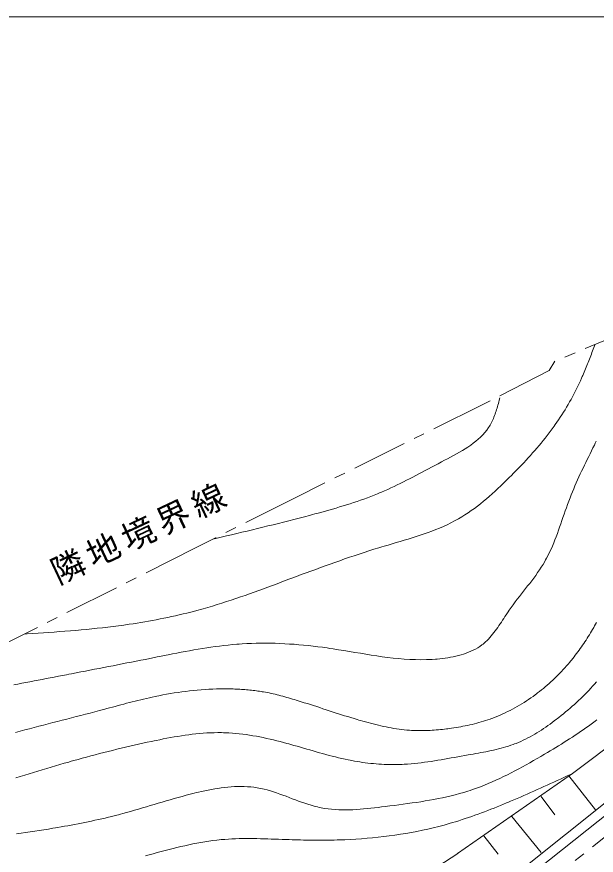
# Model space of a CAD drawing. Units: millimetres, scale not verified. Extents: x -273834 to 283729, y -197114 to 193886.
# Drawn here: x -133026 to -80605, y 118054 to 193886 of the extents above; entities that cross this region are included whole.
import ezdxf

# ---------------------------------------------------------------- set-up
doc = ezdxf.new("R2010")
doc.units = ezdxf.units.MM
doc.header["$LTSCALE"] = 1000
doc.linetypes.add('CHAIN1', pattern=[8, 5, -1, 1, -1])
doc.linetypes.add('CHAIN2', pattern=[12, 9, -1, 1, -1])
for name, color, linetype, lineweight in [('2-1_道路', 7, 'Continuous', 5), ('2-2_ｸﾞﾗﾝﾄﾞ', 3, 'Continuous', 5), ('2-3_敷地境界', 2, 'CHAIN1', 5), ('2-4_法', 7, 'Continuous', 5), ('2-5_法-2', 4, 'Continuous', 5)]:
    doc.layers.add(name, color=color, linetype=linetype, lineweight=lineweight)
doc.styles.add('ＭＳ ゴシック', font='')
doc.styles.get('ＭＳ ゴシック').set_extended_font_data('MS Gothic')

msp = doc.modelspace()

# ---------------------------------------------------------------- linework, layer by layer
at = {"layer": '2-1_道路', "color": 4, "linetype": 'CHAIN2'}
msp.add_line((-45715, 146810), (-126898, 82294), dxfattribs=at)
at = {"layer": '2-1_道路', "color": 3}
msp.add_lwpolyline([(-53867, 142248), (-127832, 83468), (-167617, 51457)], dxfattribs=at)
at = {"layer": '2-2_ｸﾞﾗﾝﾄﾞ'}
msp.add_line((-273834, 193886), (283729, 193886), dxfattribs=at)
at = {"layer": '2-3_敷地境界'}
msp.add_lwpolyline([(-26845, 165396), (-40025, 181090), (-84362, 162725), (-84869, 161902), (-90814, 158846), (-107848, 150386), (-116865, 145841), (-145903, 131255), (-162463, 124953), (-174830, 120874)], dxfattribs=at)
at = {"layer": '2-4_法'}
for p, q in [((-199032, 27857), (-54800, 142702)), ((-93146, 118210), (-82767, 125440))]:
    msp.add_line(p, q, dxfattribs=at)
for points in [[(-64804, 141408), (-73695, 132628), (-78130, 128907), (-82767, 125440)], [(-93129, 118215), (-103633, 111409), (-109020, 107430), (-111705, 104414), (-111928, 103736), (-124262, 91483), (-130414, 87101), (-132312, 86410), (-132456, 86389), (-132705, 86351), (-132954, 86313), (-133202, 86274)]]:
    msp.add_lwpolyline(points, dxfattribs=at)
at = {"layer": '2-5_法-2'}
for p, q in [((-80658, 122172), (-83079, 125223)), ((-84361, 121708), (-85601, 123362)), ((-85577, 118304), (-88254, 121548)), ((-89466, 118152), (-90785, 119818))]:
    msp.add_line(p, q, dxfattribs=at)
for points in [[(-82267, 160482), (-82151, 160725), (-82037, 160970), (-81926, 161215), (-81863, 161358), (-81825, 161443), (-81762, 161591), (-81699, 161739), (-81636, 161887), (-81575, 162036), (-81514, 162184), (-81454, 162333), (-81395, 162483), (-81336, 162632), (-81277, 162782), (-81219, 162931), (-81162, 163081), (-81105, 163231), (-81048, 163382), (-80991, 163532), (-80935, 163682), (-80879, 163833), (-80822, 163983), (-80766, 164134), (-80734, 164221)], [(-88745, 151937), (-88497, 152183), (-88251, 152431), (-88109, 152575), (-87987, 152698), (-87779, 152912), (-87571, 153126), (-87365, 153342), (-87161, 153558), (-86958, 153775), (-86756, 153993), (-86557, 154212), (-86359, 154433), (-86163, 154655), (-85969, 154878), (-85777, 155103), (-85587, 155330), (-85400, 155558), (-85215, 155789), (-85032, 156021), (-84852, 156255), (-84675, 156491), (-84500, 156729), (-84400, 156869), (-84310, 156996), (-84157, 157217), (-84006, 157440), (-83857, 157664), (-83711, 157891), (-83568, 158119), (-83427, 158348), (-83288, 158580), (-83152, 158813), (-83018, 159047), (-82886, 159283), (-82758, 159520), (-82631, 159758), (-82507, 159998), (-82386, 160239), (-82267, 160482)], [(-90505, 156501), (-90343, 156731), (-90256, 156869), (-90215, 156937), (-90148, 157057), (-90083, 157178), (-90022, 157302), (-89964, 157428), (-89908, 157556), (-89855, 157686), (-89804, 157817), (-89755, 157950), (-89708, 158085), (-89663, 158220), (-89620, 158357), (-89578, 158494), (-89537, 158633), (-89497, 158772), (-89458, 158912), (-89419, 159052), (-89381, 159192), (-89343, 159333), (-89322, 159415)], [(-100386, 150745), (-100210, 150818), (-100042, 150889), (-99754, 151014), (-99467, 151143), (-99182, 151274), (-98898, 151408), (-98614, 151544), (-98332, 151682), (-98050, 151823), (-97768, 151966), (-97487, 152110), (-97205, 152256), (-96923, 152404), (-96640, 152552), (-96356, 152702), (-96071, 152853), (-95784, 153005), (-95497, 153157), (-95207, 153309), (-94915, 153462), (-94745, 153551), (-94589, 153632), (-94318, 153772), (-94047, 153912), (-93777, 154054), (-93507, 154199), (-93240, 154345), (-92975, 154495), (-92714, 154648), (-92458, 154805), (-92207, 154968), (-91963, 155135), (-91725, 155308), (-91496, 155488), (-91277, 155675), (-91067, 155869), (-90867, 156071), (-90680, 156281), (-90505, 156501)], [(-83713, 148316), (-83612, 148608), (-83512, 148901), (-83410, 149193), (-83308, 149485), (-83204, 149776), (-83097, 150065), (-83034, 150232), (-82973, 150391), (-82865, 150664), (-82755, 150935), (-82643, 151204), (-82528, 151473), (-82411, 151740), (-82292, 152007), (-82171, 152272), (-82048, 152536), (-81924, 152800), (-81799, 153063), (-81673, 153326), (-81545, 153588), (-81417, 153850), (-81288, 154111), (-81158, 154372), (-81028, 154633), (-80898, 154895), (-80767, 155156), (-80692, 155307), (-80598, 155495)], [(-100720, 145722), (-100274, 145860), (-100015, 145938), (-99804, 146002), (-99440, 146110), (-99076, 146217), (-98711, 146324), (-98347, 146431), (-97982, 146539), (-97619, 146648), (-97256, 146760), (-96895, 146874), (-96536, 146991), (-96178, 147112), (-95823, 147237), (-95470, 147368), (-95120, 147503), (-94773, 147645), (-94430, 147793), (-94091, 147948), (-93756, 148112), (-93425, 148283), (-93235, 148386), (-93063, 148484), (-92768, 148659), (-92478, 148841), (-92191, 149029), (-91908, 149224), (-91628, 149425), (-91352, 149632), (-91079, 149845), (-90809, 150062), (-90542, 150284), (-90278, 150510), (-90017, 150740), (-89758, 150974), (-89502, 151211), (-89247, 151451), (-88995, 151693), (-88745, 151937)], [(-115281, 146640), (-115008, 146705), (-114537, 146816), (-114067, 146928), (-113596, 147039), (-113126, 147152), (-112655, 147264), (-112184, 147377), (-111714, 147490), (-111243, 147604), (-110772, 147719), (-110302, 147834), (-109831, 147950), (-109360, 148067), (-108889, 148186), (-108418, 148305), (-107947, 148425), (-107476, 148546), (-107005, 148669), (-106534, 148793), (-106261, 148866), (-106074, 148916), (-105751, 149003), (-105429, 149091), (-105107, 149180), (-104785, 149270), (-104464, 149362), (-104144, 149455), (-103824, 149549), (-103505, 149646), (-103187, 149745), (-102870, 149845), (-102554, 149948), (-102239, 150054), (-101926, 150162), (-101615, 150272), (-101305, 150386), (-100996, 150502), (-100690, 150622), (-100386, 150745)], [(-89188, 139147), (-89080, 139312), (-88972, 139477), (-88864, 139642), (-88755, 139807), (-88645, 139970), (-88580, 140065), (-88478, 140213), (-88299, 140464), (-88117, 140713), (-87932, 140960), (-87746, 141204), (-87559, 141446), (-87371, 141687), (-87183, 141927), (-86995, 142166), (-86808, 142405), (-86623, 142644), (-86440, 142884), (-86260, 143125), (-86083, 143368), (-85910, 143612), (-85741, 143859), (-85577, 144108), (-85419, 144361), (-85266, 144617), (-85181, 144767), (-85097, 144921), (-84957, 145189), (-84823, 145460), (-84696, 145735), (-84573, 146014), (-84455, 146295), (-84341, 146578), (-84230, 146864), (-84123, 147152), (-84018, 147441), (-83915, 147732), (-83813, 148023), (-83713, 148316)], [(-116608, 140224), (-116410, 140278), (-116164, 140347), (-115740, 140469), (-115316, 140594), (-114894, 140723), (-114473, 140855), (-114052, 140990), (-113633, 141128), (-113214, 141268), (-112796, 141411), (-112379, 141556), (-111963, 141703), (-111547, 141851), (-111131, 142001), (-110716, 142153), (-110302, 142305), (-109888, 142458), (-109474, 142612), (-109061, 142766), (-108647, 142921), (-108408, 143011), (-108156, 143105), (-107722, 143267), (-107288, 143429), (-106854, 143590), (-106420, 143751), (-105986, 143911), (-105551, 144070), (-105116, 144227), (-104680, 144384), (-104244, 144540), (-103807, 144694), (-103369, 144846), (-102930, 144997), (-102491, 145146), (-102050, 145293), (-101608, 145438), (-101165, 145581), (-100720, 145722)], [(-132359, 138051), (-132077, 138070), (-131589, 138103), (-131102, 138136), (-130615, 138169), (-130127, 138204), (-129640, 138239), (-129153, 138275), (-128666, 138313), (-128180, 138352), (-127693, 138393), (-127207, 138436), (-126721, 138481), (-126235, 138529), (-125750, 138578), (-125265, 138631), (-124780, 138686), (-124295, 138745), (-123811, 138807), (-123327, 138872), (-123047, 138912), (-122844, 138941), (-122494, 138994), (-122144, 139048), (-121795, 139105), (-121446, 139164), (-121097, 139224), (-120749, 139287), (-120401, 139353), (-120054, 139420), (-119707, 139490), (-119360, 139562), (-119014, 139636), (-118669, 139713), (-118324, 139792), (-117979, 139873), (-117636, 139957), (-117292, 140044), (-116950, 140132), (-116608, 140224)], [(-97476, 135765), (-96970, 135746), (-96462, 135740), (-95950, 135747), (-95436, 135769), (-95135, 135789), (-94994, 135800), (-94750, 135822), (-94506, 135849), (-94263, 135880), (-94020, 135915), (-93778, 135956), (-93538, 136002), (-93300, 136053), (-93065, 136111), (-92833, 136174), (-92603, 136244), (-92378, 136321), (-92157, 136405), (-91941, 136496), (-91730, 136595), (-91524, 136702), (-91325, 136817), (-91132, 136941), (-90946, 137074), (-90841, 137155), (-90758, 137224), (-90617, 137347), (-90481, 137476), (-90350, 137610), (-90222, 137748), (-90098, 137892), (-89977, 138039), (-89858, 138190), (-89742, 138344), (-89629, 138500), (-89517, 138660), (-89406, 138821), (-89297, 138984), (-89188, 139147)], [(-129262, 134241), (-128896, 134311), (-128529, 134382), (-128317, 134422), (-128075, 134469), (-127657, 134549), (-127240, 134630), (-126822, 134710), (-126405, 134791), (-125987, 134872), (-125570, 134953), (-125152, 135034), (-124735, 135115), (-124317, 135196), (-123899, 135277), (-123482, 135359), (-123064, 135441), (-122646, 135523), (-122228, 135605), (-121811, 135687), (-121393, 135770), (-120975, 135853), (-120557, 135936), (-120314, 135984), (-120091, 136028), (-119706, 136105), (-119321, 136182), (-118935, 136257), (-118550, 136333), (-118164, 136406), (-117778, 136479), (-117392, 136550), (-117006, 136619), (-116619, 136686), (-116232, 136750), (-115845, 136811), (-115458, 136869), (-115070, 136924), (-114681, 136975), (-114293, 137023)], [(-114293, 137023), (-113903, 137066), (-113514, 137104), (-113124, 137138), (-112897, 137155), (-112649, 137172), (-112222, 137196), (-111794, 137214), (-111365, 137226), (-110936, 137233), (-110507, 137233), (-110078, 137229), (-109648, 137219), (-109219, 137203), (-108790, 137183), (-108361, 137158), (-107932, 137129), (-107503, 137094), (-107075, 137055), (-106648, 137012), (-106221, 136965), (-105795, 136914), (-105370, 136859), (-104945, 136800), (-104699, 136765), (-104412, 136721), (-103917, 136644), (-103424, 136563), (-102930, 136481), (-102438, 136397), (-101945, 136314), (-101453, 136233), (-100960, 136154), (-100466, 136078), (-99972, 136008), (-99476, 135943), (-98979, 135885), (-98480, 135836), (-97979, 135795), (-97476, 135765)], [(-133296, 133462), (-132929, 133533), (-132562, 133605), (-132195, 133676), (-131829, 133747), (-131462, 133818), (-131095, 133889), (-130729, 133959), (-130362, 134030), (-129996, 134100), (-129629, 134171), (-129262, 134241)], [(-85971, 129127), (-85770, 129252), (-85570, 129380), (-85372, 129511), (-85175, 129645), (-84980, 129781), (-84786, 129919), (-84593, 130060), (-84402, 130202), (-84212, 130346), (-84103, 130430), (-83983, 130524), (-83778, 130686), (-83574, 130850), (-83372, 131016), (-83172, 131183), (-82973, 131353), (-82777, 131524), (-82583, 131697), (-82390, 131872), (-82200, 132050), (-82012, 132229), (-81827, 132410), (-81643, 132593), (-81462, 132778), (-81283, 132965), (-81107, 133154), (-80934, 133346), (-80763, 133539), (-80595, 133735)], [(-83011, 128585), (-82764, 128745), (-82518, 128907), (-82273, 129070), (-82030, 129235), (-81787, 129402), (-81546, 129570), (-81307, 129741), (-81069, 129913), (-80832, 130087), (-80695, 130189), (-80543, 130305)], [(-130318, 125898), (-129920, 126017), (-129521, 126135), (-129123, 126252), (-128724, 126368), (-128325, 126483), (-128094, 126549), (-127869, 126612), (-127482, 126721), (-127095, 126828), (-126708, 126934), (-126320, 127038), (-125932, 127141), (-125543, 127243), (-125154, 127343), (-124764, 127442), (-124374, 127539), (-123983, 127635), (-123592, 127730), (-123201, 127823), (-122808, 127915), (-122415, 128005), (-122022, 128093), (-121628, 128180), (-121233, 128266), (-120837, 128349), (-120608, 128397), (-120419, 128436), (-120093, 128502), (-119767, 128567), (-119440, 128629), (-119113, 128690), (-118786, 128748), (-118459, 128803), (-118131, 128855), (-117802, 128904), (-117474, 128949), (-117145, 128990), (-116817, 129027), (-116488, 129060)], [(-116488, 129060), (-116159, 129087), (-115830, 129109), (-115501, 129126), (-115172, 129137), (-114843, 129142), (-114514, 129140), (-114323, 129137), (-114143, 129131), (-113831, 129116), (-113519, 129095), (-113208, 129069), (-112897, 129038), (-112586, 129001), (-112276, 128960), (-111965, 128914), (-111656, 128863), (-111346, 128809), (-111037, 128750), (-110729, 128688), (-110421, 128622), (-110113, 128553), (-109806, 128481), (-109500, 128406), (-109194, 128329), (-108889, 128250), (-108585, 128168), (-108409, 128120), (-108240, 128073), (-107951, 127992), (-107662, 127910), (-107373, 127826), (-107085, 127743), (-106797, 127659), (-106509, 127575), (-106221, 127491), (-105933, 127408), (-105646, 127326), (-105357, 127245), (-105069, 127166)], [(-94932, 126640), (-94629, 126691), (-94326, 126743), (-94023, 126797), (-93720, 126852), (-93416, 126907), (-93113, 126962), (-92809, 127017), (-92505, 127072), (-92328, 127103), (-92194, 127127), (-91963, 127168), (-91731, 127208), (-91500, 127248), (-91269, 127289), (-91038, 127331), (-90808, 127374), (-90578, 127418), (-90349, 127464), (-90120, 127511), (-89892, 127561), (-89665, 127613), (-89439, 127669), (-89214, 127727), (-88990, 127788), (-88768, 127853), (-88547, 127922), (-88328, 127995), (-88110, 128073), (-87984, 128120), (-87858, 128169), (-87641, 128259), (-87427, 128352), (-87214, 128451), (-87002, 128554), (-86793, 128661), (-86585, 128772), (-86379, 128886), (-86174, 129005), (-85971, 129127)], [(-95294, 123099), (-94903, 123174), (-94514, 123253), (-94127, 123338), (-93741, 123428), (-93357, 123524), (-92976, 123626), (-92596, 123734), (-92218, 123850), (-92000, 123921), (-91792, 123990), (-91435, 124116), (-91079, 124249), (-90726, 124387), (-90375, 124531), (-90025, 124681), (-89677, 124837), (-89331, 124997), (-88986, 125162), (-88643, 125331), (-88301, 125504), (-87961, 125681), (-87622, 125861), (-87284, 126044), (-86948, 126230), (-86613, 126418), (-86279, 126608), (-85946, 126800), (-85615, 126994), (-85423, 127106), (-85275, 127194), (-85020, 127345), (-84766, 127496), (-84513, 127649), (-84260, 127802), (-84008, 127956), (-83758, 128112), (-83508, 128268), (-83259, 128426), (-83011, 128585)], [(-105069, 127166), (-104780, 127088), (-104491, 127012), (-104201, 126939), (-103911, 126869), (-103619, 126801), (-103327, 126736), (-103034, 126675), (-102864, 126641), (-102723, 126615), (-102480, 126570), (-102236, 126529), (-101992, 126490), (-101747, 126454), (-101501, 126421), (-101255, 126391), (-101009, 126364), (-100763, 126340), (-100516, 126318), (-100269, 126300), (-100022, 126285), (-99775, 126272), (-99527, 126263), (-99280, 126258), (-99033, 126255), (-98786, 126255), (-98540, 126259), (-98293, 126266), (-98150, 126272), (-97973, 126280), (-97667, 126299), (-97362, 126322), (-97057, 126350), (-96753, 126382), (-96449, 126417), (-96145, 126456), (-95842, 126498), (-95539, 126543), (-95235, 126590), (-94932, 126640)], [(-133103, 125054), (-132705, 125175), (-132307, 125296), (-131909, 125417), (-131512, 125538), (-131114, 125659), (-130716, 125779), (-130318, 125898)], [(-85944, 123986), (-85643, 124121), (-85342, 124257), (-85041, 124394), (-84741, 124531), (-84441, 124669), (-84141, 124806), (-83841, 124945), (-83541, 125083), (-83241, 125221), (-82941, 125360), (-82767, 125440)], [(-119159, 123074), (-118799, 123178), (-118439, 123280), (-118076, 123380), (-117713, 123477), (-117348, 123572), (-116981, 123663), (-116767, 123715), (-116597, 123755), (-116303, 123822), (-116009, 123886), (-115713, 123947), (-115417, 124003), (-115120, 124056), (-114823, 124104), (-114525, 124147), (-114228, 124184), (-113930, 124215), (-113633, 124240), (-113336, 124258), (-113040, 124269), (-112744, 124271), (-112449, 124266), (-112155, 124252), (-111863, 124230), (-111572, 124197), (-111282, 124155), (-111115, 124126), (-110946, 124093), (-110658, 124028), (-110370, 123954), (-110084, 123873), (-109800, 123784), (-109516, 123689), (-109233, 123590), (-108950, 123487), (-108668, 123381), (-108387, 123274), (-108105, 123166), (-107824, 123059)], [(-98825, 119869), (-98324, 119945), (-97824, 120026), (-97326, 120115), (-96829, 120210), (-96333, 120311), (-95839, 120419), (-95347, 120535), (-94857, 120657), (-94368, 120786), (-94086, 120864), (-93914, 120913), (-93619, 121000), (-93325, 121089), (-93031, 121180), (-92739, 121274), (-92447, 121370), (-92155, 121468), (-91865, 121568), (-91575, 121671), (-91285, 121775), (-90997, 121881), (-90709, 121989), (-90421, 122098), (-90134, 122210), (-89848, 122322), (-89562, 122436), (-89277, 122551), (-88992, 122668), (-88708, 122786), (-88543, 122854), (-88367, 122929), (-88062, 123058), (-87758, 123187), (-87455, 123318), (-87152, 123450), (-86850, 123583), (-86547, 123716), (-86246, 123851), (-85944, 123986)], [(-131811, 120159), (-131398, 120222), (-130986, 120287), (-130573, 120353), (-130161, 120420), (-129749, 120489), (-129510, 120529), (-129331, 120560), (-129023, 120613), (-128714, 120668), (-128406, 120723), (-128098, 120780), (-127791, 120838), (-127483, 120897), (-127176, 120957), (-126869, 121018), (-126563, 121081), (-126257, 121145), (-125951, 121211), (-125646, 121278), (-125341, 121347), (-125037, 121417), (-124734, 121489), (-124431, 121563), (-124128, 121639), (-123827, 121716), (-123652, 121762), (-123444, 121818), (-123085, 121916), (-122728, 122017), (-122371, 122119), (-122014, 122223), (-121658, 122329), (-121302, 122435), (-120945, 122542), (-120589, 122649), (-120233, 122756), (-119875, 122863), (-119518, 122969), (-119159, 123074)], [(-107824, 123059), (-107542, 122953), (-107259, 122851), (-106976, 122752), (-106693, 122658), (-106408, 122570), (-106122, 122490), (-105835, 122417), (-105668, 122379), (-105487, 122342), (-105174, 122286), (-104859, 122241), (-104542, 122206), (-104225, 122180), (-103905, 122163), (-103585, 122154), (-103264, 122152), (-102941, 122158), (-102618, 122169), (-102294, 122187), (-101969, 122209), (-101644, 122236), (-101319, 122267), (-100993, 122301), (-100667, 122337), (-100342, 122376), (-100016, 122417), (-99690, 122458), (-99502, 122482), (-99268, 122512), (-98866, 122563), (-98465, 122615), (-98065, 122668), (-97666, 122722), (-97267, 122778), (-96870, 122836), (-96474, 122897), (-96079, 122961), (-95686, 123028), (-95294, 123099)], [(-133049, 119977), (-132636, 120036), (-132223, 120097), (-131811, 120159)], [(-111300, 119555), (-110976, 119548), (-110652, 119540), (-110328, 119530), (-110004, 119519), (-109679, 119508), (-109355, 119496), (-109031, 119485), (-108707, 119473), (-108519, 119467), (-108371, 119462), (-108117, 119454), (-107863, 119447), (-107608, 119440), (-107354, 119434), (-107100, 119428), (-106846, 119424), (-106593, 119420), (-106339, 119417), (-106085, 119415), (-105831, 119413), (-105577, 119413), (-105324, 119414), (-105070, 119415), (-104816, 119418), (-104563, 119422), (-104309, 119427), (-104055, 119433), (-103801, 119441), (-103654, 119446), (-103361, 119457), (-102856, 119480), (-102351, 119509), (-101846, 119543), (-101341, 119583), (-100837, 119628), (-100333, 119680), (-99829, 119737), (-99327, 119800), (-98825, 119869)], [(-121395, 118003), (-121037, 118098), (-120679, 118193), (-120322, 118288), (-119964, 118383), (-119606, 118477), (-119248, 118569), (-118890, 118659), (-118531, 118748), (-118172, 118834), (-117813, 118917), (-117454, 118996), (-117094, 119072), (-116733, 119143), (-116372, 119210), (-116011, 119272), (-115648, 119328), (-115286, 119379), (-114922, 119423), (-114711, 119446), (-114525, 119464), (-114205, 119491), (-113884, 119513), (-113562, 119531), (-113240, 119544), (-112917, 119554), (-112595, 119560), (-112271, 119563), (-111948, 119563), (-111624, 119560), (-111300, 119555)]]:
    msp.add_lwpolyline(points, dxfattribs=at)
at = {"layer": '2-5_法-2', "color": 7}
for points in [[(-84705, 133734), (-84541, 133887), (-84378, 134041), (-84218, 134197), (-84059, 134355), (-83902, 134515), (-83748, 134676), (-83595, 134840), (-83444, 135005), (-83295, 135172), (-83148, 135341), (-83003, 135511), (-82920, 135611), (-82851, 135695), (-82732, 135841), (-82615, 135988), (-82500, 136136), (-82386, 136285), (-82273, 136435), (-82162, 136587), (-82052, 136739), (-81943, 136892), (-81836, 137047), (-81731, 137202), (-81626, 137358), (-81523, 137515), (-81422, 137674), (-81322, 137833), (-81223, 137993), (-81125, 138153), (-81029, 138315), (-80934, 138477), (-80880, 138572), (-80833, 138655), (-80752, 138799), (-80673, 138943), (-80594, 139088)], [(-92245, 129797), (-92038, 129843), (-91831, 129892), (-91626, 129943), (-91421, 129996), (-91216, 130052), (-91013, 130110), (-90810, 130171), (-90609, 130235), (-90408, 130302), (-90208, 130371), (-90092, 130413), (-89960, 130462), (-89733, 130549), (-89508, 130640), (-89284, 130735), (-89062, 130834), (-88841, 130936), (-88621, 131042), (-88403, 131151), (-88187, 131264), (-87973, 131380), (-87760, 131500), (-87549, 131622), (-87340, 131748), (-87133, 131877), (-86928, 132009), (-86724, 132144), (-86523, 132281), (-86323, 132422), (-86126, 132565), (-86013, 132650), (-85909, 132728), (-85731, 132866), (-85556, 133005), (-85382, 133147), (-85210, 133290), (-85040, 133436), (-84872, 133584), (-84705, 133734)], [(-128076, 130478), (-127653, 130586), (-127230, 130695), (-126807, 130805), (-126385, 130915), (-125963, 131026), (-125541, 131137), (-125296, 131202), (-125147, 131242), (-124891, 131311), (-124634, 131380), (-124378, 131449), (-124121, 131518), (-123865, 131587), (-123608, 131656), (-123352, 131724), (-123095, 131792), (-122838, 131859), (-122581, 131925), (-122323, 131990), (-122066, 132055), (-121808, 132118), (-121550, 132180), (-121291, 132240), (-121032, 132299), (-120773, 132356), (-120513, 132412), (-120362, 132443), (-120163, 132484), (-119819, 132551), (-119475, 132614), (-119129, 132674), (-118783, 132730), (-118437, 132782), (-118089, 132831), (-117742, 132876), (-117393, 132917), (-117045, 132954), (-116695, 132987), (-116346, 133016)], [(-116346, 133016), (-115996, 133041), (-115646, 133062), (-115296, 133078), (-114946, 133090), (-114595, 133097), (-114244, 133100), (-113894, 133099), (-113690, 133096), (-113603, 133094), (-113452, 133090), (-113302, 133086), (-113151, 133080), (-113000, 133073), (-112850, 133066), (-112700, 133057), (-112549, 133047), (-112399, 133037), (-112249, 133025), (-112099, 133012), (-111949, 132997), (-111800, 132982), (-111650, 132965), (-111501, 132947), (-111352, 132928), (-111203, 132907), (-111054, 132885), (-110906, 132862), (-110820, 132847), (-110716, 132830), (-110539, 132797), (-110361, 132763), (-110184, 132727), (-110008, 132689), (-109831, 132649), (-109655, 132608), (-109480, 132566), (-109304, 132521), (-109129, 132476), (-108954, 132429)], [(-108954, 132429), (-108780, 132382), (-108605, 132333), (-108431, 132283), (-108257, 132232), (-108084, 132181), (-107910, 132129), (-107737, 132076), (-107564, 132023), (-107464, 131992), (-107300, 131941), (-107018, 131852), (-106736, 131763), (-106455, 131673), (-106174, 131582), (-105893, 131492), (-105612, 131401), (-105332, 131309), (-105051, 131218), (-104771, 131127), (-104490, 131036), (-104209, 130945), (-103928, 130855), (-103646, 130765), (-103365, 130676), (-103082, 130588), (-102800, 130501), (-102517, 130415), (-102233, 130330), (-102068, 130281), (-101935, 130242), (-101705, 130176), (-101474, 130111), (-101243, 130047), (-101012, 129985), (-100780, 129924), (-100548, 129865), (-100316, 129809), (-100083, 129754), (-99849, 129702)], [(-133145, 129163), (-132724, 129276), (-132302, 129388), (-131880, 129499), (-131458, 129609), (-131036, 129719), (-130613, 129828), (-130190, 129937), (-129768, 130045), (-129345, 130154), (-128922, 130262), (-128499, 130370), (-128076, 130478)], [(-99849, 129702), (-99616, 129653), (-99381, 129606), (-99147, 129562), (-98912, 129522), (-98676, 129484), (-98441, 129450), (-98205, 129420), (-97968, 129394), (-97731, 129371), (-97594, 129360), (-97486, 129352), (-97302, 129341), (-97117, 129332), (-96931, 129326), (-96746, 129322), (-96560, 129320), (-96375, 129321), (-96189, 129323), (-96003, 129328), (-95818, 129335), (-95632, 129344), (-95446, 129354), (-95260, 129367), (-95075, 129381), (-94889, 129397), (-94703, 129415), (-94518, 129435), (-94333, 129455), (-94148, 129478), (-94040, 129491), (-93918, 129508), (-93708, 129537), (-93497, 129568), (-93287, 129601), (-93078, 129636), (-92869, 129673), (-92660, 129712), (-92452, 129754), (-92245, 129797)]]:
    msp.add_lwpolyline(points, dxfattribs=at)

# ---------------------------------------------------------------- texts
at = {"layer": '2-4_法', "insert": (-129167, 142291), "char_height": 2199, "attachment_point": 7, "rotation": 25.205, "style": 'ＭＳ ゴシック'}
msp.add_mtext('\\T1.17;隣地境界線', dxfattribs=at)

doc.saveas('drawing.dxf')
